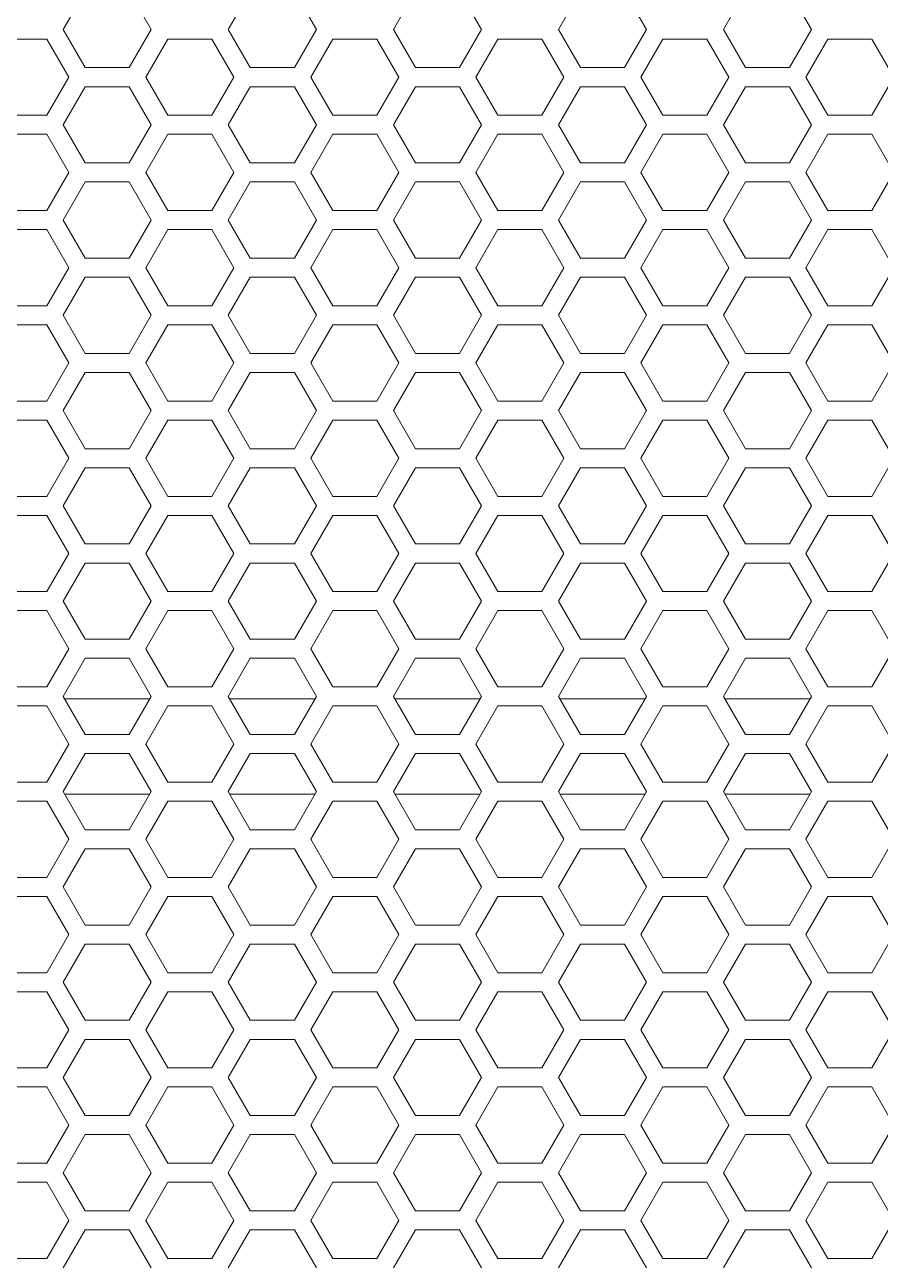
# Model space of a CAD drawing. Header units: millimetres. Extents: x 0 to 62, y -17 to 201.
# Drawn here: x 31.5 to 40.48, y 104.65 to 117.65 of the extents above; entities that cross this region are included whole.
import ezdxf

# ---------------------------------------------------------------- set-up
doc = ezdxf.new("R2010")
doc.units = ezdxf.units.MM

msp = doc.modelspace()

# ---------------------------------------------------------------- linework, layer by layer
at = {"color": 0, "lineweight": 18}
for p, q in [((32.135, 118), (31.904, 117.6)), ((32.828, 117.6), (32.597, 118)), ((33.867, 118), (33.636, 117.6)), ((34.56, 117.6), (34.329, 118)), ((35.599, 118), (35.368, 117.6)), ((36.292, 117.6), (36.061, 118)), ((37.331, 118), (37.1, 117.6)), ((38.024, 117.6), (37.793, 118)), ((39.063, 118), (38.832, 117.6)), ((39.756, 117.6), (39.525, 118)), ((31.904, 117.6), (32.135, 117.2)), ((32.597, 117.2), (32.828, 117.6)), ((33.636, 117.6), (33.867, 117.2)), ((34.329, 117.2), (34.56, 117.6)), ((35.368, 117.6), (35.599, 117.2)), ((36.061, 117.2), (36.292, 117.6)), ((37.1, 117.6), (37.331, 117.2)), ((37.793, 117.2), (38.024, 117.6)), ((38.832, 117.6), (39.063, 117.2)), ((39.525, 117.2), (39.756, 117.6)), ((31.731, 117.5), (31.269, 117.5)), ((31.962, 117.1), (31.731, 117.5)), ((33.001, 117.5), (32.77, 117.1)), ((33.463, 117.5), (33.001, 117.5)), ((33.694, 117.1), (33.463, 117.5)), ((34.733, 117.5), (34.502, 117.1)), ((35.195, 117.5), (34.733, 117.5)), ((35.426, 117.1), (35.195, 117.5)), ((36.465, 117.5), (36.234, 117.1)), ((36.927, 117.5), (36.465, 117.5)), ((37.158, 117.1), (36.927, 117.5)), ((38.197, 117.5), (37.966, 117.1)), ((38.659, 117.5), (38.197, 117.5)), ((38.89, 117.1), (38.659, 117.5)), ((39.929, 117.5), (39.698, 117.1)), ((40.391, 117.5), (39.929, 117.5)), ((40.622, 117.1), (40.391, 117.5)), ((32.135, 117.2), (32.597, 117.2)), ((33.867, 117.2), (34.329, 117.2)), ((35.599, 117.2), (36.061, 117.2)), ((37.331, 117.2), (37.793, 117.2)), ((39.063, 117.2), (39.525, 117.2)), ((31.731, 116.7), (31.962, 117.1)), ((32.77, 117.1), (33.001, 116.7)), ((33.463, 116.7), (33.694, 117.1)), ((34.502, 117.1), (34.733, 116.7)), ((35.195, 116.7), (35.426, 117.1)), ((36.234, 117.1), (36.465, 116.7)), ((36.927, 116.7), (37.158, 117.1)), ((37.966, 117.1), (38.197, 116.7)), ((38.659, 116.7), (38.89, 117.1)), ((39.698, 117.1), (39.929, 116.7)), ((40.391, 116.7), (40.622, 117.1)), ((32.135, 117), (31.904, 116.6)), ((32.597, 117), (32.135, 117)), ((32.828, 116.6), (32.597, 117)), ((33.867, 117), (33.636, 116.6)), ((34.329, 117), (33.867, 117)), ((34.56, 116.6), (34.329, 117)), ((35.599, 117), (35.368, 116.6)), ((36.061, 117), (35.599, 117)), ((36.292, 116.6), (36.061, 117)), ((37.331, 117), (37.1, 116.6)), ((37.793, 117), (37.331, 117)), ((38.024, 116.6), (37.793, 117)), ((39.063, 117), (38.832, 116.6)), ((39.525, 117), (39.063, 117)), ((39.756, 116.6), (39.525, 117)), ((31.269, 116.7), (31.731, 116.7)), ((33.001, 116.7), (33.463, 116.7)), ((34.733, 116.7), (35.195, 116.7)), ((36.465, 116.7), (36.927, 116.7)), ((38.197, 116.7), (38.659, 116.7)), ((39.929, 116.7), (40.391, 116.7)), ((31.731, 116.5), (31.269, 116.5)), ((31.962, 116.1), (31.731, 116.5)), ((31.904, 116.6), (32.135, 116.2)), ((32.597, 116.2), (32.828, 116.6)), ((33.001, 116.5), (32.77, 116.1)), ((33.463, 116.5), (33.001, 116.5)), ((33.694, 116.1), (33.463, 116.5)), ((33.636, 116.6), (33.867, 116.2)), ((34.329, 116.2), (34.56, 116.6)), ((34.733, 116.5), (34.502, 116.1)), ((35.195, 116.5), (34.733, 116.5)), ((35.426, 116.1), (35.195, 116.5)), ((35.368, 116.6), (35.599, 116.2)), ((36.061, 116.2), (36.292, 116.6)), ((36.465, 116.5), (36.234, 116.1)), ((36.927, 116.5), (36.465, 116.5)), ((37.158, 116.1), (36.927, 116.5)), ((37.1, 116.6), (37.331, 116.2)), ((37.793, 116.2), (38.024, 116.6)), ((38.197, 116.5), (37.966, 116.1)), ((38.659, 116.5), (38.197, 116.5)), ((38.89, 116.1), (38.659, 116.5)), ((38.832, 116.6), (39.063, 116.2)), ((39.525, 116.2), (39.756, 116.6)), ((39.929, 116.5), (39.698, 116.1)), ((40.391, 116.5), (39.929, 116.5)), ((40.622, 116.1), (40.391, 116.5)), ((31.731, 115.7), (31.962, 116.1)), ((32.135, 116.2), (32.597, 116.2)), ((32.77, 116.1), (33.001, 115.7)), ((33.463, 115.7), (33.694, 116.1)), ((33.867, 116.2), (34.329, 116.2)), ((34.502, 116.1), (34.733, 115.7)), ((35.195, 115.7), (35.426, 116.1)), ((35.599, 116.2), (36.061, 116.2)), ((36.234, 116.1), (36.465, 115.7)), ((36.927, 115.7), (37.158, 116.1)), ((37.331, 116.2), (37.793, 116.2)), ((37.966, 116.1), (38.197, 115.7)), ((38.659, 115.7), (38.89, 116.1)), ((39.063, 116.2), (39.525, 116.2)), ((39.698, 116.1), (39.929, 115.7)), ((40.391, 115.7), (40.622, 116.1)), ((32.135, 116), (31.904, 115.6)), ((32.597, 116), (32.135, 116)), ((32.828, 115.6), (32.597, 116)), ((33.867, 116), (33.636, 115.6)), ((34.329, 116), (33.867, 116)), ((34.56, 115.6), (34.329, 116)), ((35.599, 116), (35.368, 115.6)), ((36.061, 116), (35.599, 116)), ((36.292, 115.6), (36.061, 116)), ((37.331, 116), (37.1, 115.6)), ((37.793, 116), (37.331, 116)), ((38.024, 115.6), (37.793, 116)), ((39.063, 116), (38.832, 115.6)), ((39.525, 116), (39.063, 116)), ((39.756, 115.6), (39.525, 116)), ((31.269, 115.7), (31.731, 115.7)), ((31.904, 115.6), (32.135, 115.2)), ((32.597, 115.2), (32.828, 115.6)), ((33.001, 115.7), (33.463, 115.7)), ((33.636, 115.6), (33.867, 115.2)), ((34.329, 115.2), (34.56, 115.6)), ((34.733, 115.7), (35.195, 115.7)), ((35.368, 115.6), (35.599, 115.2)), ((36.061, 115.2), (36.292, 115.6)), ((36.465, 115.7), (36.927, 115.7)), ((37.1, 115.6), (37.331, 115.2)), ((37.793, 115.2), (38.024, 115.6)), ((38.197, 115.7), (38.659, 115.7)), ((38.832, 115.6), (39.063, 115.2)), ((39.525, 115.2), (39.756, 115.6)), ((39.929, 115.7), (40.391, 115.7)), ((31.731, 115.5), (31.269, 115.5)), ((31.962, 115.1), (31.731, 115.5)), ((33.001, 115.5), (32.77, 115.1)), ((33.463, 115.5), (33.001, 115.5)), ((33.694, 115.1), (33.463, 115.5)), ((34.733, 115.5), (34.502, 115.1)), ((35.195, 115.5), (34.733, 115.5)), ((35.426, 115.1), (35.195, 115.5)), ((36.465, 115.5), (36.234, 115.1)), ((36.927, 115.5), (36.465, 115.5)), ((37.158, 115.1), (36.927, 115.5)), ((38.197, 115.5), (37.966, 115.1)), ((38.659, 115.5), (38.197, 115.5)), ((38.89, 115.1), (38.659, 115.5)), ((39.929, 115.5), (39.698, 115.1)), ((40.391, 115.5), (39.929, 115.5)), ((40.622, 115.1), (40.391, 115.5)), ((32.135, 115.2), (32.597, 115.2)), ((33.867, 115.2), (34.329, 115.2)), ((35.599, 115.2), (36.061, 115.2)), ((37.331, 115.2), (37.793, 115.2)), ((39.063, 115.2), (39.525, 115.2)), ((31.731, 114.7), (31.962, 115.1)), ((32.77, 115.1), (33.001, 114.7)), ((33.463, 114.7), (33.694, 115.1)), ((34.502, 115.1), (34.733, 114.7)), ((35.195, 114.7), (35.426, 115.1)), ((36.234, 115.1), (36.465, 114.7)), ((36.927, 114.7), (37.158, 115.1)), ((37.966, 115.1), (38.197, 114.7)), ((38.659, 114.7), (38.89, 115.1)), ((39.698, 115.1), (39.929, 114.7)), ((40.391, 114.7), (40.622, 115.1)), ((32.135, 115), (31.904, 114.6)), ((32.597, 115), (32.135, 115)), ((32.828, 114.6), (32.597, 115)), ((33.867, 115), (33.636, 114.6)), ((34.329, 115), (33.867, 115)), ((34.56, 114.6), (34.329, 115)), ((35.599, 115), (35.368, 114.6)), ((36.061, 115), (35.599, 115)), ((36.292, 114.6), (36.061, 115)), ((37.331, 115), (37.1, 114.6)), ((37.793, 115), (37.331, 115)), ((38.024, 114.6), (37.793, 115)), ((39.063, 115), (38.832, 114.6)), ((39.525, 115), (39.063, 115)), ((39.756, 114.6), (39.525, 115)), ((31.269, 114.7), (31.731, 114.7)), ((33.001, 114.7), (33.463, 114.7)), ((34.733, 114.7), (35.195, 114.7)), ((36.465, 114.7), (36.927, 114.7)), ((38.197, 114.7), (38.659, 114.7)), ((39.929, 114.7), (40.391, 114.7)), ((31.904, 114.6), (32.135, 114.2)), ((32.597, 114.2), (32.828, 114.6)), ((33.636, 114.6), (33.867, 114.2)), ((34.329, 114.2), (34.56, 114.6)), ((35.368, 114.6), (35.599, 114.2)), ((36.061, 114.2), (36.292, 114.6)), ((37.1, 114.6), (37.331, 114.2)), ((37.793, 114.2), (38.024, 114.6)), ((38.832, 114.6), (39.063, 114.2)), ((39.525, 114.2), (39.756, 114.6)), ((31.731, 114.5), (31.269, 114.5)), ((31.962, 114.1), (31.731, 114.5)), ((33.001, 114.5), (32.77, 114.1)), ((33.463, 114.5), (33.001, 114.5)), ((33.694, 114.1), (33.463, 114.5)), ((34.733, 114.5), (34.502, 114.1)), ((35.195, 114.5), (34.733, 114.5)), ((35.426, 114.1), (35.195, 114.5)), ((36.465, 114.5), (36.234, 114.1)), ((36.927, 114.5), (36.465, 114.5)), ((37.158, 114.1), (36.927, 114.5)), ((38.197, 114.5), (37.966, 114.1)), ((38.659, 114.5), (38.197, 114.5)), ((38.89, 114.1), (38.659, 114.5)), ((39.929, 114.5), (39.698, 114.1)), ((40.391, 114.5), (39.929, 114.5)), ((40.622, 114.1), (40.391, 114.5)), ((32.135, 114.2), (32.597, 114.2)), ((33.867, 114.2), (34.329, 114.2)), ((35.599, 114.2), (36.061, 114.2)), ((37.331, 114.2), (37.793, 114.2)), ((39.063, 114.2), (39.525, 114.2)), ((31.731, 113.7), (31.962, 114.1)), ((32.77, 114.1), (33.001, 113.7)), ((33.463, 113.7), (33.694, 114.1)), ((34.502, 114.1), (34.733, 113.7)), ((35.195, 113.7), (35.426, 114.1)), ((36.234, 114.1), (36.465, 113.7)), ((36.927, 113.7), (37.158, 114.1)), ((37.966, 114.1), (38.197, 113.7)), ((38.659, 113.7), (38.89, 114.1)), ((39.698, 114.1), (39.929, 113.7)), ((40.391, 113.7), (40.622, 114.1)), ((32.135, 114), (31.904, 113.6)), ((32.597, 114), (32.135, 114)), ((32.828, 113.6), (32.597, 114)), ((33.867, 114), (33.636, 113.6)), ((34.329, 114), (33.867, 114)), ((34.56, 113.6), (34.329, 114)), ((35.599, 114), (35.368, 113.6)), ((36.061, 114), (35.599, 114)), ((36.292, 113.6), (36.061, 114)), ((37.331, 114), (37.1, 113.6)), ((37.793, 114), (37.331, 114)), ((38.024, 113.6), (37.793, 114)), ((39.063, 114), (38.832, 113.6)), ((39.525, 114), (39.063, 114)), ((39.756, 113.6), (39.525, 114)), ((31.269, 113.7), (31.731, 113.7)), ((33.001, 113.7), (33.463, 113.7)), ((34.733, 113.7), (35.195, 113.7)), ((36.465, 113.7), (36.927, 113.7)), ((38.197, 113.7), (38.659, 113.7)), ((39.929, 113.7), (40.391, 113.7)), ((31.731, 113.5), (31.269, 113.5)), ((31.962, 113.1), (31.731, 113.5)), ((31.904, 113.6), (32.135, 113.2)), ((32.597, 113.2), (32.828, 113.6)), ((33.001, 113.5), (32.77, 113.1)), ((33.463, 113.5), (33.001, 113.5)), ((33.694, 113.1), (33.463, 113.5)), ((33.636, 113.6), (33.867, 113.2)), ((34.329, 113.2), (34.56, 113.6)), ((34.733, 113.5), (34.502, 113.1)), ((35.195, 113.5), (34.733, 113.5)), ((35.426, 113.1), (35.195, 113.5)), ((35.368, 113.6), (35.599, 113.2)), ((36.061, 113.2), (36.292, 113.6)), ((36.465, 113.5), (36.234, 113.1)), ((36.927, 113.5), (36.465, 113.5)), ((37.158, 113.1), (36.927, 113.5)), ((37.1, 113.6), (37.331, 113.2)), ((37.793, 113.2), (38.024, 113.6)), ((38.197, 113.5), (37.966, 113.1)), ((38.659, 113.5), (38.197, 113.5)), ((38.89, 113.1), (38.659, 113.5)), ((38.832, 113.6), (39.063, 113.2)), ((39.525, 113.2), (39.756, 113.6)), ((39.929, 113.5), (39.698, 113.1)), ((40.391, 113.5), (39.929, 113.5)), ((40.622, 113.1), (40.391, 113.5)), ((32.135, 113.2), (32.597, 113.2)), ((33.867, 113.2), (34.329, 113.2)), ((35.599, 113.2), (36.061, 113.2)), ((37.331, 113.2), (37.793, 113.2)), ((39.063, 113.2), (39.525, 113.2)), ((31.731, 112.7), (31.962, 113.1)), ((32.135, 113), (31.904, 112.6)), ((32.597, 113), (32.135, 113)), ((32.828, 112.6), (32.597, 113)), ((32.77, 113.1), (33.001, 112.7)), ((33.463, 112.7), (33.694, 113.1)), ((33.867, 113), (33.636, 112.6)), ((34.329, 113), (33.867, 113)), ((34.56, 112.6), (34.329, 113)), ((34.502, 113.1), (34.733, 112.7)), ((35.195, 112.7), (35.426, 113.1)), ((35.599, 113), (35.368, 112.6)), ((36.061, 113), (35.599, 113)), ((36.292, 112.6), (36.061, 113)), ((36.234, 113.1), (36.465, 112.7)), ((36.927, 112.7), (37.158, 113.1)), ((37.331, 113), (37.1, 112.6)), ((37.793, 113), (37.331, 113)), ((38.024, 112.6), (37.793, 113)), ((37.966, 113.1), (38.197, 112.7)), ((38.659, 112.7), (38.89, 113.1)), ((39.063, 113), (38.832, 112.6)), ((39.525, 113), (39.063, 113)), ((39.756, 112.6), (39.525, 113)), ((39.698, 113.1), (39.929, 112.7)), ((40.391, 112.7), (40.622, 113.1)), ((31.269, 112.7), (31.731, 112.7)), ((31.904, 112.6), (32.135, 112.2)), ((32.597, 112.2), (32.828, 112.6)), ((33.001, 112.7), (33.463, 112.7)), ((33.636, 112.6), (33.867, 112.2)), ((34.329, 112.2), (34.56, 112.6)), ((34.733, 112.7), (35.195, 112.7)), ((35.368, 112.6), (35.599, 112.2)), ((36.061, 112.2), (36.292, 112.6)), ((36.465, 112.7), (36.927, 112.7)), ((37.1, 112.6), (37.331, 112.2)), ((37.793, 112.2), (38.024, 112.6)), ((38.197, 112.7), (38.659, 112.7)), ((38.832, 112.6), (39.063, 112.2)), ((39.525, 112.2), (39.756, 112.6)), ((39.929, 112.7), (40.391, 112.7)), ((31.731, 112.5), (31.269, 112.5)), ((31.962, 112.1), (31.731, 112.5)), ((33.001, 112.5), (32.77, 112.1)), ((33.463, 112.5), (33.001, 112.5)), ((33.694, 112.1), (33.463, 112.5)), ((34.733, 112.5), (34.502, 112.1)), ((35.195, 112.5), (34.733, 112.5)), ((35.426, 112.1), (35.195, 112.5)), ((36.465, 112.5), (36.234, 112.1)), ((36.927, 112.5), (36.465, 112.5)), ((37.158, 112.1), (36.927, 112.5)), ((38.197, 112.5), (37.966, 112.1)), ((38.659, 112.5), (38.197, 112.5)), ((38.89, 112.1), (38.659, 112.5)), ((39.929, 112.5), (39.698, 112.1)), ((40.391, 112.5), (39.929, 112.5)), ((40.622, 112.1), (40.391, 112.5)), ((32.135, 112.2), (32.597, 112.2)), ((33.867, 112.2), (34.329, 112.2)), ((35.599, 112.2), (36.061, 112.2)), ((37.331, 112.2), (37.793, 112.2)), ((39.063, 112.2), (39.525, 112.2)), ((31.731, 111.7), (31.962, 112.1)), ((32.77, 112.1), (33.001, 111.7)), ((33.463, 111.7), (33.694, 112.1)), ((34.502, 112.1), (34.733, 111.7)), ((35.195, 111.7), (35.426, 112.1)), ((36.234, 112.1), (36.465, 111.7)), ((36.927, 111.7), (37.158, 112.1)), ((37.966, 112.1), (38.197, 111.7)), ((38.659, 111.7), (38.89, 112.1)), ((39.698, 112.1), (39.929, 111.7)), ((40.391, 111.7), (40.622, 112.1)), ((32.135, 112), (31.904, 111.6)), ((32.597, 112), (32.135, 112)), ((32.828, 111.6), (32.597, 112)), ((33.867, 112), (33.636, 111.6)), ((34.329, 112), (33.867, 112)), ((34.56, 111.6), (34.329, 112)), ((35.599, 112), (35.368, 111.6)), ((36.061, 112), (35.599, 112)), ((36.292, 111.6), (36.061, 112)), ((37.331, 112), (37.1, 111.6)), ((37.793, 112), (37.331, 112)), ((38.024, 111.6), (37.793, 112)), ((39.063, 112), (38.832, 111.6)), ((39.525, 112), (39.063, 112)), ((39.756, 111.6), (39.525, 112)), ((31.269, 111.7), (31.731, 111.7)), ((33.001, 111.7), (33.463, 111.7)), ((34.733, 111.7), (35.195, 111.7)), ((36.465, 111.7), (36.927, 111.7)), ((38.197, 111.7), (38.659, 111.7)), ((39.929, 111.7), (40.391, 111.7)), ((31.904, 111.6), (32.135, 111.2)), ((32.597, 111.2), (32.828, 111.6)), ((33.636, 111.6), (33.867, 111.2)), ((34.329, 111.2), (34.56, 111.6)), ((35.368, 111.6), (35.599, 111.2)), ((36.061, 111.2), (36.292, 111.6)), ((37.1, 111.6), (37.331, 111.2)), ((37.793, 111.2), (38.024, 111.6)), ((38.832, 111.6), (39.063, 111.2)), ((39.525, 111.2), (39.756, 111.6)), ((31.731, 111.5), (31.269, 111.5)), ((31.962, 111.1), (31.731, 111.5)), ((33.001, 111.5), (32.77, 111.1)), ((33.463, 111.5), (33.001, 111.5)), ((33.694, 111.1), (33.463, 111.5)), ((34.733, 111.5), (34.502, 111.1)), ((35.195, 111.5), (34.733, 111.5)), ((35.426, 111.1), (35.195, 111.5)), ((36.465, 111.5), (36.234, 111.1)), ((36.927, 111.5), (36.465, 111.5)), ((37.158, 111.1), (36.927, 111.5)), ((38.197, 111.5), (37.966, 111.1)), ((38.659, 111.5), (38.197, 111.5)), ((38.89, 111.1), (38.659, 111.5)), ((39.929, 111.5), (39.698, 111.1)), ((40.391, 111.5), (39.929, 111.5)), ((40.622, 111.1), (40.391, 111.5)), ((32.135, 111.2), (32.597, 111.2)), ((33.867, 111.2), (34.329, 111.2)), ((35.599, 111.2), (36.061, 111.2)), ((37.331, 111.2), (37.793, 111.2)), ((39.063, 111.2), (39.525, 111.2)), ((31.731, 110.7), (31.962, 111.1)), ((32.77, 111.1), (33.001, 110.7)), ((33.463, 110.7), (33.694, 111.1)), ((34.502, 111.1), (34.733, 110.7)), ((35.195, 110.7), (35.426, 111.1)), ((36.234, 111.1), (36.465, 110.7)), ((36.927, 110.7), (37.158, 111.1)), ((37.966, 111.1), (38.197, 110.7)), ((38.659, 110.7), (38.89, 111.1)), ((39.698, 111.1), (39.929, 110.7)), ((40.391, 110.7), (40.622, 111.1)), ((32.135, 111), (31.904, 110.6)), ((32.597, 111), (32.135, 111)), ((32.828, 110.6), (32.597, 111)), ((33.867, 111), (33.636, 110.6)), ((34.329, 111), (33.867, 111)), ((34.56, 110.6), (34.329, 111)), ((35.599, 111), (35.368, 110.6)), ((36.061, 111), (35.599, 111)), ((36.292, 110.6), (36.061, 111)), ((37.331, 111), (37.1, 110.6)), ((37.793, 111), (37.331, 111)), ((38.024, 110.6), (37.793, 111)), ((39.063, 111), (38.832, 110.6)), ((39.525, 111), (39.063, 111)), ((39.756, 110.6), (39.525, 111)), ((31.269, 110.7), (31.731, 110.7)), ((33.001, 110.7), (33.463, 110.7)), ((34.733, 110.7), (35.195, 110.7)), ((36.465, 110.7), (36.927, 110.7)), ((38.197, 110.7), (38.659, 110.7)), ((39.929, 110.7), (40.391, 110.7)), ((31.731, 110.5), (31.269, 110.5)), ((31.962, 110.1), (31.731, 110.5)), ((31.904, 110.6), (32.135, 110.2)), ((31.919, 110.575), (32.813, 110.575)), ((32.597, 110.2), (32.828, 110.6)), ((33.001, 110.5), (32.77, 110.1)), ((33.463, 110.5), (33.001, 110.5)), ((33.694, 110.1), (33.463, 110.5)), ((33.636, 110.6), (33.867, 110.2)), ((33.651, 110.575), (34.545, 110.575)), ((34.329, 110.2), (34.56, 110.6)), ((34.733, 110.5), (34.502, 110.1)), ((35.195, 110.5), (34.733, 110.5)), ((35.426, 110.1), (35.195, 110.5)), ((35.368, 110.6), (35.599, 110.2)), ((35.383, 110.575), (36.277, 110.575)), ((36.061, 110.2), (36.292, 110.6)), ((36.465, 110.5), (36.234, 110.1)), ((36.927, 110.5), (36.465, 110.5)), ((37.158, 110.1), (36.927, 110.5)), ((37.1, 110.6), (37.331, 110.2)), ((37.115, 110.575), (38.009, 110.575)), ((37.793, 110.2), (38.024, 110.6)), ((38.197, 110.5), (37.966, 110.1)), ((38.659, 110.5), (38.197, 110.5)), ((38.89, 110.1), (38.659, 110.5)), ((38.832, 110.6), (39.063, 110.2)), ((38.847, 110.575), (39.741, 110.575)), ((39.525, 110.2), (39.756, 110.6)), ((39.929, 110.5), (39.698, 110.1)), ((40.391, 110.5), (39.929, 110.5)), ((40.622, 110.1), (40.391, 110.5)), ((32.135, 110.2), (32.597, 110.2)), ((33.867, 110.2), (34.329, 110.2)), ((35.599, 110.2), (36.061, 110.2)), ((37.331, 110.2), (37.793, 110.2)), ((39.063, 110.2), (39.525, 110.2)), ((31.731, 109.7), (31.962, 110.1)), ((32.135, 110), (31.904, 109.6)), ((32.597, 110), (32.135, 110)), ((32.828, 109.6), (32.597, 110)), ((32.77, 110.1), (33.001, 109.7)), ((33.463, 109.7), (33.694, 110.1)), ((33.867, 110), (33.636, 109.6)), ((34.329, 110), (33.867, 110)), ((34.56, 109.6), (34.329, 110)), ((34.502, 110.1), (34.733, 109.7)), ((35.195, 109.7), (35.426, 110.1)), ((35.599, 110), (35.368, 109.6)), ((36.061, 110), (35.599, 110)), ((36.292, 109.6), (36.061, 110)), ((36.234, 110.1), (36.465, 109.7)), ((36.927, 109.7), (37.158, 110.1)), ((37.331, 110), (37.1, 109.6)), ((37.793, 110), (37.331, 110)), ((38.024, 109.6), (37.793, 110)), ((37.966, 110.1), (38.197, 109.7)), ((38.659, 109.7), (38.89, 110.1)), ((39.063, 110), (38.832, 109.6)), ((39.525, 110), (39.063, 110)), ((39.756, 109.6), (39.525, 110)), ((39.698, 110.1), (39.929, 109.7)), ((40.391, 109.7), (40.622, 110.1)), ((31.269, 109.7), (31.731, 109.7)), ((31.904, 109.6), (32.135, 109.2)), ((32.597, 109.2), (32.828, 109.6)), ((33.001, 109.7), (33.463, 109.7)), ((33.636, 109.6), (33.867, 109.2)), ((34.329, 109.2), (34.56, 109.6)), ((34.733, 109.7), (35.195, 109.7)), ((35.368, 109.6), (35.599, 109.2)), ((36.061, 109.2), (36.292, 109.6)), ((36.465, 109.7), (36.927, 109.7)), ((37.1, 109.6), (37.331, 109.2)), ((37.793, 109.2), (38.024, 109.6)), ((38.197, 109.7), (38.659, 109.7)), ((38.832, 109.6), (39.063, 109.2)), ((39.525, 109.2), (39.756, 109.6)), ((39.929, 109.7), (40.391, 109.7)), ((31.731, 109.5), (31.269, 109.5)), ((31.962, 109.1), (31.731, 109.5)), ((32.813, 109.575), (31.919, 109.575)), ((33.001, 109.5), (32.77, 109.1)), ((33.463, 109.5), (33.001, 109.5)), ((33.694, 109.1), (33.463, 109.5)), ((34.545, 109.575), (33.651, 109.575)), ((34.733, 109.5), (34.502, 109.1)), ((35.195, 109.5), (34.733, 109.5)), ((35.426, 109.1), (35.195, 109.5)), ((36.277, 109.575), (35.383, 109.575)), ((36.465, 109.5), (36.234, 109.1)), ((36.927, 109.5), (36.465, 109.5)), ((37.158, 109.1), (36.927, 109.5)), ((38.009, 109.575), (37.115, 109.575)), ((38.197, 109.5), (37.966, 109.1)), ((38.659, 109.5), (38.197, 109.5)), ((38.89, 109.1), (38.659, 109.5)), ((39.741, 109.575), (38.847, 109.575)), ((39.929, 109.5), (39.698, 109.1)), ((40.391, 109.5), (39.929, 109.5)), ((40.622, 109.1), (40.391, 109.5)), ((31.731, 108.7), (31.962, 109.1)), ((32.135, 109.2), (32.597, 109.2)), ((32.77, 109.1), (33.001, 108.7)), ((33.463, 108.7), (33.694, 109.1)), ((33.867, 109.2), (34.329, 109.2)), ((34.502, 109.1), (34.733, 108.7)), ((35.195, 108.7), (35.426, 109.1)), ((35.599, 109.2), (36.061, 109.2)), ((36.234, 109.1), (36.465, 108.7)), ((36.927, 108.7), (37.158, 109.1)), ((37.331, 109.2), (37.793, 109.2)), ((37.966, 109.1), (38.197, 108.7)), ((38.659, 108.7), (38.89, 109.1)), ((39.063, 109.2), (39.525, 109.2)), ((39.698, 109.1), (39.929, 108.7)), ((40.391, 108.7), (40.622, 109.1)), ((32.135, 109), (31.904, 108.6)), ((32.597, 109), (32.135, 109)), ((32.828, 108.6), (32.597, 109)), ((33.867, 109), (33.636, 108.6)), ((34.329, 109), (33.867, 109)), ((34.56, 108.6), (34.329, 109)), ((35.599, 109), (35.368, 108.6)), ((36.061, 109), (35.599, 109)), ((36.292, 108.6), (36.061, 109)), ((37.331, 109), (37.1, 108.6)), ((37.793, 109), (37.331, 109)), ((38.024, 108.6), (37.793, 109)), ((39.063, 109), (38.832, 108.6)), ((39.525, 109), (39.063, 109)), ((39.756, 108.6), (39.525, 109)), ((31.269, 108.7), (31.731, 108.7)), ((33.001, 108.7), (33.463, 108.7)), ((34.733, 108.7), (35.195, 108.7)), ((36.465, 108.7), (36.927, 108.7)), ((38.197, 108.7), (38.659, 108.7)), ((39.929, 108.7), (40.391, 108.7)), ((31.904, 108.6), (32.135, 108.2)), ((32.597, 108.2), (32.828, 108.6)), ((33.636, 108.6), (33.867, 108.2)), ((34.329, 108.2), (34.56, 108.6)), ((35.368, 108.6), (35.599, 108.2)), ((36.061, 108.2), (36.292, 108.6)), ((37.1, 108.6), (37.331, 108.2)), ((37.793, 108.2), (38.024, 108.6)), ((38.832, 108.6), (39.063, 108.2)), ((39.525, 108.2), (39.756, 108.6)), ((31.731, 108.5), (31.269, 108.5)), ((31.962, 108.1), (31.731, 108.5)), ((33.001, 108.5), (32.77, 108.1)), ((33.463, 108.5), (33.001, 108.5)), ((33.694, 108.1), (33.463, 108.5)), ((34.733, 108.5), (34.502, 108.1)), ((35.195, 108.5), (34.733, 108.5)), ((35.426, 108.1), (35.195, 108.5)), ((36.465, 108.5), (36.234, 108.1)), ((36.927, 108.5), (36.465, 108.5)), ((37.158, 108.1), (36.927, 108.5)), ((38.197, 108.5), (37.966, 108.1)), ((38.659, 108.5), (38.197, 108.5)), ((38.89, 108.1), (38.659, 108.5)), ((39.929, 108.5), (39.698, 108.1)), ((40.391, 108.5), (39.929, 108.5)), ((40.622, 108.1), (40.391, 108.5)), ((32.135, 108.2), (32.597, 108.2)), ((33.867, 108.2), (34.329, 108.2)), ((35.599, 108.2), (36.061, 108.2)), ((37.331, 108.2), (37.793, 108.2)), ((39.063, 108.2), (39.525, 108.2)), ((31.731, 107.7), (31.962, 108.1)), ((32.77, 108.1), (33.001, 107.7)), ((33.463, 107.7), (33.694, 108.1)), ((34.502, 108.1), (34.733, 107.7)), ((35.195, 107.7), (35.426, 108.1)), ((36.234, 108.1), (36.465, 107.7)), ((36.927, 107.7), (37.158, 108.1)), ((37.966, 108.1), (38.197, 107.7)), ((38.659, 107.7), (38.89, 108.1)), ((39.698, 108.1), (39.929, 107.7)), ((40.391, 107.7), (40.622, 108.1)), ((32.135, 108), (31.904, 107.6)), ((32.597, 108), (32.135, 108)), ((32.828, 107.6), (32.597, 108)), ((33.867, 108), (33.636, 107.6)), ((34.329, 108), (33.867, 108)), ((34.56, 107.6), (34.329, 108)), ((35.599, 108), (35.368, 107.6)), ((36.061, 108), (35.599, 108)), ((36.292, 107.6), (36.061, 108)), ((37.331, 108), (37.1, 107.6)), ((37.793, 108), (37.331, 108)), ((38.024, 107.6), (37.793, 108)), ((39.063, 108), (38.832, 107.6)), ((39.525, 108), (39.063, 108)), ((39.756, 107.6), (39.525, 108)), ((31.269, 107.7), (31.731, 107.7)), ((33.001, 107.7), (33.463, 107.7)), ((34.733, 107.7), (35.195, 107.7)), ((36.465, 107.7), (36.927, 107.7)), ((38.197, 107.7), (38.659, 107.7)), ((39.929, 107.7), (40.391, 107.7)), ((31.904, 107.6), (32.135, 107.2)), ((32.597, 107.2), (32.828, 107.6)), ((33.636, 107.6), (33.867, 107.2)), ((34.329, 107.2), (34.56, 107.6)), ((35.368, 107.6), (35.599, 107.2)), ((36.061, 107.2), (36.292, 107.6)), ((37.1, 107.6), (37.331, 107.2)), ((37.793, 107.2), (38.024, 107.6)), ((38.832, 107.6), (39.063, 107.2)), ((39.525, 107.2), (39.756, 107.6)), ((31.731, 107.5), (31.269, 107.5)), ((31.962, 107.1), (31.731, 107.5)), ((33.001, 107.5), (32.77, 107.1)), ((33.463, 107.5), (33.001, 107.5)), ((33.694, 107.1), (33.463, 107.5)), ((34.733, 107.5), (34.502, 107.1)), ((35.195, 107.5), (34.733, 107.5)), ((35.426, 107.1), (35.195, 107.5)), ((36.465, 107.5), (36.234, 107.1)), ((36.927, 107.5), (36.465, 107.5)), ((37.158, 107.1), (36.927, 107.5)), ((38.197, 107.5), (37.966, 107.1)), ((38.659, 107.5), (38.197, 107.5)), ((38.89, 107.1), (38.659, 107.5)), ((39.929, 107.5), (39.698, 107.1)), ((40.391, 107.5), (39.929, 107.5)), ((40.622, 107.1), (40.391, 107.5)), ((32.135, 107.2), (32.597, 107.2)), ((33.867, 107.2), (34.329, 107.2)), ((35.599, 107.2), (36.061, 107.2)), ((37.331, 107.2), (37.793, 107.2)), ((39.063, 107.2), (39.525, 107.2)), ((31.731, 106.7), (31.962, 107.1)), ((32.135, 107), (31.904, 106.6)), ((32.597, 107), (32.135, 107)), ((32.828, 106.6), (32.597, 107)), ((32.77, 107.1), (33.001, 106.7)), ((33.463, 106.7), (33.694, 107.1)), ((33.867, 107), (33.636, 106.6)), ((34.329, 107), (33.867, 107)), ((34.56, 106.6), (34.329, 107)), ((34.502, 107.1), (34.733, 106.7)), ((35.195, 106.7), (35.426, 107.1)), ((35.599, 107), (35.368, 106.6)), ((36.061, 107), (35.599, 107)), ((36.292, 106.6), (36.061, 107)), ((36.234, 107.1), (36.465, 106.7)), ((36.927, 106.7), (37.158, 107.1)), ((37.331, 107), (37.1, 106.6)), ((37.793, 107), (37.331, 107)), ((38.024, 106.6), (37.793, 107)), ((37.966, 107.1), (38.197, 106.7)), ((38.659, 106.7), (38.89, 107.1)), ((39.063, 107), (38.832, 106.6)), ((39.525, 107), (39.063, 107)), ((39.756, 106.6), (39.525, 107)), ((39.698, 107.1), (39.929, 106.7)), ((40.391, 106.7), (40.622, 107.1)), ((31.269, 106.7), (31.731, 106.7)), ((33.001, 106.7), (33.463, 106.7)), ((34.733, 106.7), (35.195, 106.7)), ((36.465, 106.7), (36.927, 106.7)), ((38.197, 106.7), (38.659, 106.7)), ((39.929, 106.7), (40.391, 106.7)), ((31.731, 106.5), (31.269, 106.5)), ((31.962, 106.1), (31.731, 106.5)), ((31.904, 106.6), (32.135, 106.2)), ((32.597, 106.2), (32.828, 106.6)), ((33.001, 106.5), (32.77, 106.1)), ((33.463, 106.5), (33.001, 106.5)), ((33.694, 106.1), (33.463, 106.5)), ((33.636, 106.6), (33.867, 106.2)), ((34.329, 106.2), (34.56, 106.6)), ((34.733, 106.5), (34.502, 106.1)), ((35.195, 106.5), (34.733, 106.5)), ((35.426, 106.1), (35.195, 106.5)), ((35.368, 106.6), (35.599, 106.2)), ((36.061, 106.2), (36.292, 106.6)), ((36.465, 106.5), (36.234, 106.1)), ((36.927, 106.5), (36.465, 106.5)), ((37.158, 106.1), (36.927, 106.5)), ((37.1, 106.6), (37.331, 106.2)), ((37.793, 106.2), (38.024, 106.6)), ((38.197, 106.5), (37.966, 106.1)), ((38.659, 106.5), (38.197, 106.5)), ((38.89, 106.1), (38.659, 106.5)), ((38.832, 106.6), (39.063, 106.2)), ((39.525, 106.2), (39.756, 106.6)), ((39.929, 106.5), (39.698, 106.1)), ((40.391, 106.5), (39.929, 106.5)), ((40.622, 106.1), (40.391, 106.5)), ((31.731, 105.7), (31.962, 106.1)), ((32.135, 106.2), (32.597, 106.2)), ((32.77, 106.1), (33.001, 105.7)), ((33.463, 105.7), (33.694, 106.1)), ((33.867, 106.2), (34.329, 106.2)), ((34.502, 106.1), (34.733, 105.7)), ((35.195, 105.7), (35.426, 106.1)), ((35.599, 106.2), (36.061, 106.2)), ((36.234, 106.1), (36.465, 105.7)), ((36.927, 105.7), (37.158, 106.1)), ((37.331, 106.2), (37.793, 106.2)), ((37.966, 106.1), (38.197, 105.7)), ((38.659, 105.7), (38.89, 106.1)), ((39.063, 106.2), (39.525, 106.2)), ((39.698, 106.1), (39.929, 105.7)), ((40.391, 105.7), (40.622, 106.1)), ((32.135, 106), (31.904, 105.6)), ((32.597, 106), (32.135, 106)), ((32.828, 105.6), (32.597, 106)), ((33.867, 106), (33.636, 105.6)), ((34.329, 106), (33.867, 106)), ((34.56, 105.6), (34.329, 106)), ((35.599, 106), (35.368, 105.6)), ((36.061, 106), (35.599, 106)), ((36.292, 105.6), (36.061, 106)), ((37.331, 106), (37.1, 105.6)), ((37.793, 106), (37.331, 106)), ((38.024, 105.6), (37.793, 106)), ((39.063, 106), (38.832, 105.6)), ((39.525, 106), (39.063, 106)), ((39.756, 105.6), (39.525, 106)), ((31.269, 105.7), (31.731, 105.7)), ((33.001, 105.7), (33.463, 105.7)), ((34.733, 105.7), (35.195, 105.7)), ((36.465, 105.7), (36.927, 105.7)), ((38.197, 105.7), (38.659, 105.7)), ((39.929, 105.7), (40.391, 105.7)), ((31.904, 105.6), (32.135, 105.2)), ((32.597, 105.2), (32.828, 105.6)), ((33.636, 105.6), (33.867, 105.2)), ((34.329, 105.2), (34.56, 105.6)), ((35.368, 105.6), (35.599, 105.2)), ((36.061, 105.2), (36.292, 105.6)), ((37.1, 105.6), (37.331, 105.2)), ((37.793, 105.2), (38.024, 105.6)), ((38.832, 105.6), (39.063, 105.2)), ((39.525, 105.2), (39.756, 105.6)), ((31.731, 105.5), (31.269, 105.5)), ((31.962, 105.1), (31.731, 105.5)), ((33.001, 105.5), (32.77, 105.1)), ((33.463, 105.5), (33.001, 105.5)), ((33.694, 105.1), (33.463, 105.5)), ((34.733, 105.5), (34.502, 105.1)), ((35.195, 105.5), (34.733, 105.5)), ((35.426, 105.1), (35.195, 105.5)), ((36.465, 105.5), (36.234, 105.1)), ((36.927, 105.5), (36.465, 105.5)), ((37.158, 105.1), (36.927, 105.5)), ((38.197, 105.5), (37.966, 105.1)), ((38.659, 105.5), (38.197, 105.5)), ((38.89, 105.1), (38.659, 105.5)), ((39.929, 105.5), (39.698, 105.1)), ((40.391, 105.5), (39.929, 105.5)), ((40.622, 105.1), (40.391, 105.5)), ((32.135, 105.2), (32.597, 105.2)), ((33.867, 105.2), (34.329, 105.2)), ((35.599, 105.2), (36.061, 105.2)), ((37.331, 105.2), (37.793, 105.2)), ((39.063, 105.2), (39.525, 105.2)), ((31.731, 104.7), (31.962, 105.1)), ((32.77, 105.1), (33.001, 104.7)), ((33.463, 104.7), (33.694, 105.1)), ((34.502, 105.1), (34.733, 104.7)), ((35.195, 104.7), (35.426, 105.1)), ((36.234, 105.1), (36.465, 104.7)), ((36.927, 104.7), (37.158, 105.1)), ((37.966, 105.1), (38.197, 104.7)), ((38.659, 104.7), (38.89, 105.1)), ((39.698, 105.1), (39.929, 104.7)), ((40.391, 104.7), (40.622, 105.1)), ((32.135, 105), (31.904, 104.6)), ((32.597, 105), (32.135, 105)), ((32.828, 104.6), (32.597, 105)), ((33.867, 105), (33.636, 104.6)), ((34.329, 105), (33.867, 105)), ((34.56, 104.6), (34.329, 105)), ((35.599, 105), (35.368, 104.6)), ((36.061, 105), (35.599, 105)), ((36.292, 104.6), (36.061, 105)), ((37.331, 105), (37.1, 104.6)), ((37.793, 105), (37.331, 105)), ((38.024, 104.6), (37.793, 105)), ((39.063, 105), (38.832, 104.6)), ((39.525, 105), (39.063, 105)), ((39.756, 104.6), (39.525, 105)), ((31.269, 104.7), (31.731, 104.7)), ((33.001, 104.7), (33.463, 104.7)), ((34.733, 104.7), (35.195, 104.7)), ((36.465, 104.7), (36.927, 104.7)), ((38.197, 104.7), (38.659, 104.7)), ((39.929, 104.7), (40.391, 104.7))]:
    msp.add_line(p, q, dxfattribs=at)

doc.saveas('drawing.dxf')
